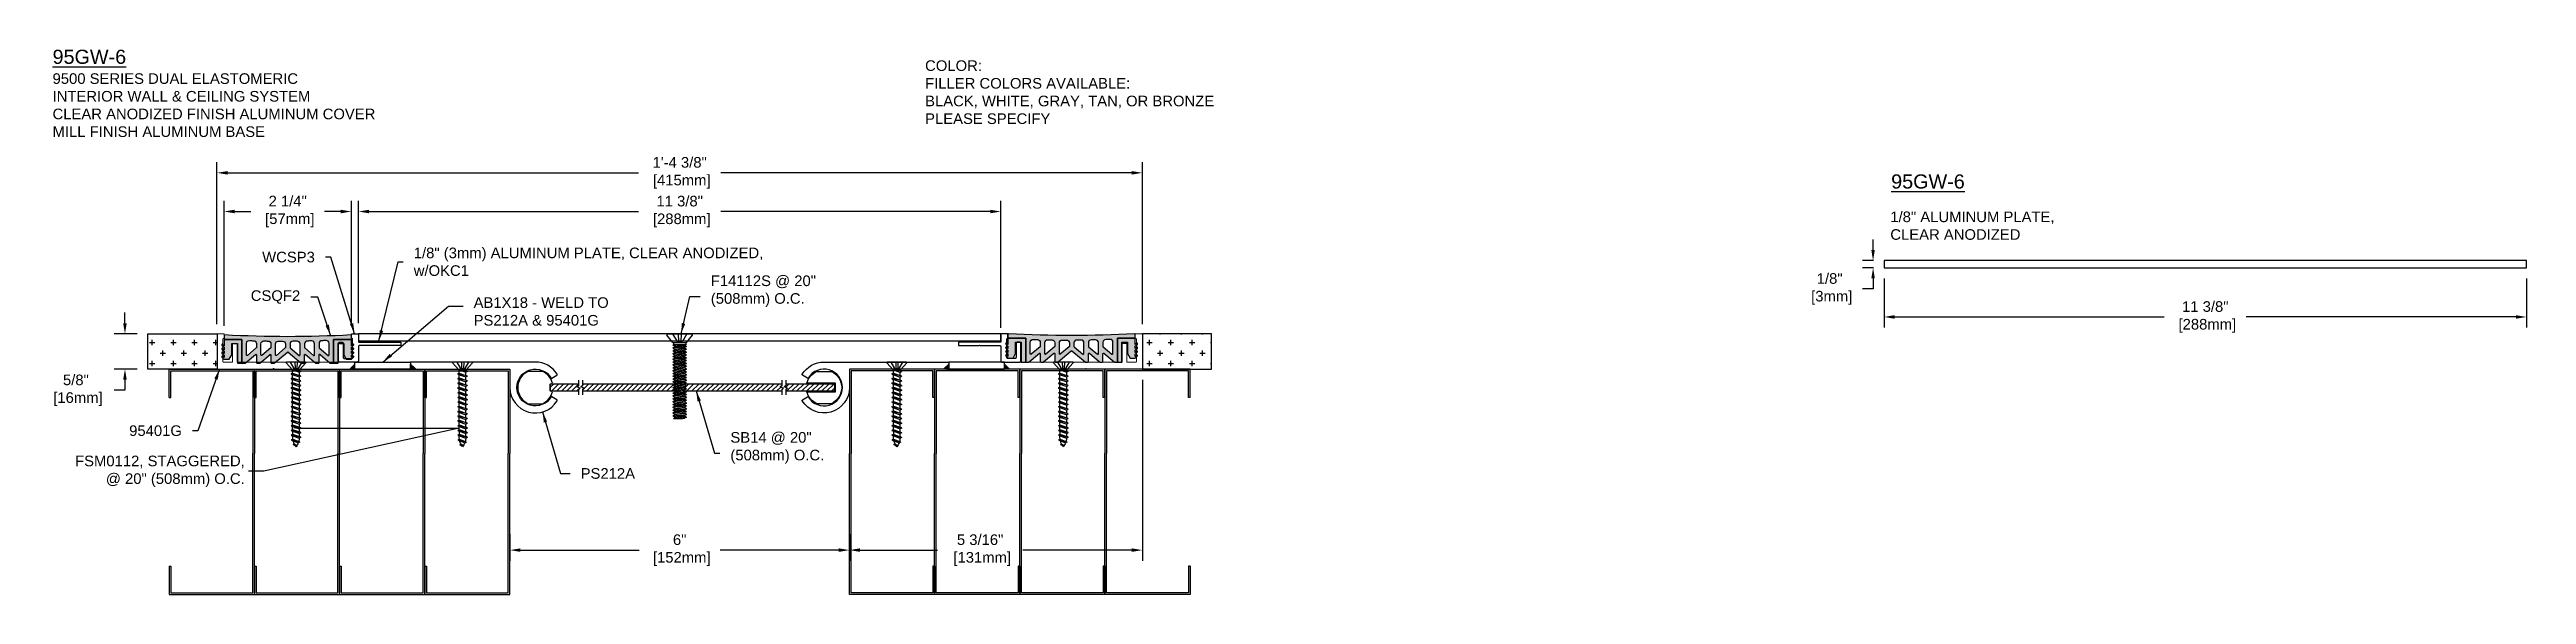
# Model space of a CAD drawing. Header units: inches. Extents: x -2.1 to 41.6, y -2.6 to 7.1.
import ezdxf
from ezdxf import colors
from ezdxf.entities.mleader import LeaderData, LeaderLine
from ezdxf.math import Vec2, Vec3

# ---------------------------------------------------------------- set-up
doc = ezdxf.new("R2010")
doc.units = ezdxf.units.IN
doc.header["$MEASUREMENT"] = 0
for name, color, linetype in [('anchors', 4, 'Continuous'), ('conditions', 1, 'Continuous'), ('dimensions', 3, 'Continuous'), ('FILLER', 2, 'Continuous'), ('Fillers', 2, 'Continuous'), ('METALS', 7, 'Continuous'), ('text', 2, 'Continuous')]:
    doc.layers.add(name, color=color, linetype=linetype)
doc.styles.add('ARIAL', font='arial.ttf')
doc.dimstyles.new('Arial', dxfattribs={"dimtxt": 0.1875, "dimasz": 0.1875, "dimexe": 0.1875, "dimexo": 0.1875, "dimgap": 0.1875, "dimtad": 0, "dimtih": 1, "dimtoh": 1, "dimdec": 4, "dimzin": 0, "dimdsep": 46, "dimlunit": 4, "dimtxsty": 'ARIAL', "dimcen": 0.09, "dimadec": 0, "dimazin": 0, "dimtfac": 1, "dimtdec": 4, "dimtofl": 0, "dimtmove": 0, "dimatfit": 3, "dimfxl": 0, "dimfrac": 2, "dimtolj": 1, "dimtzin": 0, "dimarcsym": 0})

# ---------------------------------------------------------------- blocks, each defined once
blk = doc.blocks.new('*D2')
at = {"layer": 'DEFPOINTS', "color": 0}
for p in [(14.669, 4.189), (3.318, 2.028), (14.669, 1.948)]:
    blk.add_point(p, dxfattribs=at)
at = {"layer": 'dimensions', "color": 0, "lineweight": -2}
for p, q in [((3.318, 2.215), (3.318, 4.377)), ((14.669, 2.135), (14.669, 4.377)), ((3.506, 4.189), (8.269, 4.189)), ((14.482, 4.189), (9.719, 4.189))]:
    blk.add_line(p, q, dxfattribs=at)
at = {"layer": 'dimensions', "color": 0}
for points in [[(3.506, 4.221), (3.506, 4.158), (3.318, 4.189)], [(14.482, 4.221), (14.482, 4.158), (14.669, 4.189)]]:
    blk.add_solid(points, dxfattribs=at)
at = {"layer": 'dimensions', "color": 0, "insert": (8.994, 4.189), "char_height": 0.1875, "attachment_point": 5, "style": 'ARIAL'}
blk.add_mtext('\\A1;11 3/8"\\P [288mm]', dxfattribs=at)
blk = doc.blocks.new('*D3')
at = {"layer": 'DEFPOINTS', "color": 0}
for p in [(17.169, 4.874), (0.818, 2.008), (17.169, 2.008)]:
    blk.add_point(p, dxfattribs=at)
at = {"layer": 'dimensions', "color": 0, "lineweight": -2}
for p, q in [((0.818, 2.195), (0.818, 5.061)), ((1.006, 4.874), (8.269, 4.874)), ((16.982, 4.874), (9.719, 4.874)), ((17.169, 2.195), (17.169, 5.061))]:
    blk.add_line(p, q, dxfattribs=at)
at = {"layer": 'dimensions', "color": 0}
for points in [[(1.006, 4.905), (1.006, 4.842), (0.818, 4.874)], [(16.982, 4.905), (16.982, 4.842), (17.169, 4.874)]]:
    blk.add_solid(points, dxfattribs=at)
at = {"layer": 'dimensions', "color": 0, "insert": (8.994, 4.874), "char_height": 0.1875, "attachment_point": 5, "style": 'ARIAL'}
blk.add_mtext('\\A1;1\'-4 3/8"\\P [415mm]', dxfattribs=at)
blk = doc.blocks.new('F14112S')
for p, q in [((-0.214, 0), (0.214, 0)), ((-0.128, 0), (-0.047, -0.137)), ((-0.025, 0), (-0.02, -0.137)), ((0.025, 0), (0.02, -0.137)), ((0.128, 0), (0.048, -0.137)), ((-0.119, -0.155), (-0.226, -0.024)), ((-0.119, -0.155), (0.119, -0.155)), ((-0.119, -0.2), (-0.108, -0.195)), ((-0.119, -0.2), (-0.068, -0.195)), ((-0.119, -0.2), (-0.085, -0.22)), ((-0.119, -0.25), (0.119, -0.225)), ((-0.119, -0.25), (-0.085, -0.23)), ((-0.119, -0.25), (-0.085, -0.27)), ((-0.119, -0.3), (0.119, -0.275)), ((-0.119, -0.3), (-0.085, -0.28)), ((-0.119, -0.3), (-0.085, -0.32)), ((-0.119, -0.35), (0.119, -0.325)), ((-0.119, -0.35), (-0.085, -0.33)), ((-0.119, -0.35), (-0.085, -0.37)), ((-0.119, -0.4), (0.119, -0.375)), ((-0.119, -0.4), (-0.085, -0.38)), ((-0.119, -0.4), (-0.085, -0.42)), ((-0.119, -0.45), (0.119, -0.425)), ((-0.119, -0.45), (-0.085, -0.43)), ((-0.108, -0.155), (-0.108, -0.195)), ((0.108, -0.195), (-0.108, -0.195)), ((-0.085, -0.22), (0.085, -0.195)), ((-0.085, -0.23), (0.085, -0.205)), ((-0.085, -0.22), (-0.085, -0.23)), ((-0.085, -0.27), (0.085, -0.245)), ((-0.085, -0.28), (0.085, -0.255)), ((-0.085, -0.27), (-0.085, -0.28)), ((-0.085, -0.32), (0.085, -0.295)), ((-0.085, -0.33), (0.085, -0.305)), ((-0.085, -0.32), (-0.085, -0.33)), ((-0.085, -0.37), (0.085, -0.345)), ((-0.085, -0.38), (0.085, -0.355)), ((-0.085, -0.37), (-0.085, -0.38)), ((-0.085, -0.42), (0.085, -0.395)), ((-0.085, -0.43), (0.085, -0.405)), ((-0.085, -0.42), (-0.085, -0.43)), ((0.048, -0.137), (-0.047, -0.137)), ((0.108, -0.195), (0.085, -0.205)), ((0.119, -0.225), (0.085, -0.205)), ((0.119, -0.225), (0.085, -0.245)), ((0.085, -0.245), (0.085, -0.255)), ((0.119, -0.275), (0.085, -0.255)), ((0.119, -0.275), (0.085, -0.295)), ((0.085, -0.295), (0.085, -0.305)), ((0.119, -0.325), (0.085, -0.305)), ((0.119, -0.325), (0.085, -0.345)), ((0.085, -0.345), (0.085, -0.355)), ((0.119, -0.375), (0.085, -0.355)), ((0.119, -0.375), (0.085, -0.395)), ((0.085, -0.395), (0.085, -0.405)), ((0.119, -0.425), (0.085, -0.405)), ((0.119, -0.425), (0.085, -0.445)), ((0.108, -0.155), (0.108, -0.195)), ((0.119, -0.155), (0.226, -0.024)), ((-0.119, -0.45), (-0.085, -0.47)), ((-0.119, -0.5), (0.119, -0.475)), ((-0.119, -0.5), (-0.085, -0.48)), ((-0.119, -0.5), (-0.085, -0.52)), ((-0.119, -0.55), (0.119, -0.525)), ((-0.119, -0.55), (-0.085, -0.53)), ((-0.119, -0.55), (-0.085, -0.57)), ((-0.119, -0.6), (0.119, -0.575)), ((-0.119, -0.6), (-0.085, -0.58)), ((-0.119, -0.6), (-0.085, -0.62)), ((-0.119, -0.65), (0.119, -0.625)), ((-0.119, -0.65), (-0.085, -0.63)), ((-0.119, -0.65), (-0.085, -0.67)), ((-0.119, -0.7), (0.119, -0.675)), ((-0.119, -0.7), (-0.085, -0.68)), ((-0.119, -0.7), (-0.085, -0.72)), ((-0.119, -0.75), (0.119, -0.725)), ((-0.119, -0.75), (-0.085, -0.73)), ((-0.119, -0.75), (-0.085, -0.77)), ((-0.119, -0.8), (0.119, -0.775)), ((-0.119, -0.8), (-0.085, -0.78)), ((-0.119, -0.8), (-0.085, -0.82)), ((-0.119, -0.85), (0.119, -0.825)), ((-0.119, -0.85), (-0.085, -0.83)), ((-0.119, -0.85), (-0.085, -0.87)), ((-0.119, -0.9), (0.119, -0.875)), ((-0.085, -0.47), (0.085, -0.445)), ((-0.085, -0.48), (0.085, -0.455)), ((-0.085, -0.47), (-0.085, -0.48)), ((-0.085, -0.52), (0.085, -0.495)), ((-0.085, -0.53), (0.085, -0.505)), ((-0.085, -0.52), (-0.085, -0.53)), ((-0.085, -0.57), (0.085, -0.545)), ((-0.085, -0.58), (0.085, -0.555)), ((-0.085, -0.57), (-0.085, -0.58)), ((-0.085, -0.62), (0.085, -0.595)), ((-0.085, -0.63), (0.085, -0.605)), ((-0.085, -0.62), (-0.085, -0.63)), ((-0.085, -0.67), (0.085, -0.645)), ((-0.085, -0.68), (0.085, -0.655)), ((-0.085, -0.67), (-0.085, -0.68)), ((-0.085, -0.72), (0.085, -0.695)), ((-0.085, -0.73), (0.085, -0.705)), ((-0.085, -0.72), (-0.085, -0.73)), ((-0.085, -0.77), (0.085, -0.745)), ((-0.085, -0.78), (0.085, -0.755)), ((-0.085, -0.77), (-0.085, -0.78)), ((-0.085, -0.82), (0.085, -0.795)), ((-0.085, -0.83), (0.085, -0.805)), ((-0.085, -0.82), (-0.085, -0.83)), ((-0.085, -0.87), (0.085, -0.845)), ((-0.085, -0.88), (0.085, -0.855)), ((-0.085, -0.87), (-0.085, -0.88)), ((0.085, -0.445), (0.085, -0.455)), ((0.119, -0.475), (0.085, -0.455)), ((0.119, -0.475), (0.085, -0.495)), ((0.085, -0.495), (0.085, -0.505)), ((0.119, -0.525), (0.085, -0.505)), ((0.119, -0.525), (0.085, -0.545)), ((0.085, -0.545), (0.085, -0.555)), ((0.119, -0.575), (0.085, -0.555)), ((0.119, -0.575), (0.085, -0.595)), ((0.085, -0.595), (0.085, -0.605)), ((0.119, -0.625), (0.085, -0.605)), ((0.119, -0.625), (0.085, -0.645)), ((0.085, -0.645), (0.085, -0.655)), ((0.119, -0.675), (0.085, -0.655)), ((0.119, -0.675), (0.085, -0.695)), ((0.085, -0.695), (0.085, -0.705)), ((0.119, -0.725), (0.085, -0.705)), ((0.119, -0.725), (0.085, -0.745)), ((0.085, -0.745), (0.085, -0.755)), ((0.119, -0.775), (0.085, -0.755)), ((0.119, -0.775), (0.085, -0.795)), ((0.085, -0.795), (0.085, -0.805)), ((0.119, -0.825), (0.085, -0.805)), ((0.119, -0.825), (0.085, -0.845)), ((0.085, -0.845), (0.085, -0.855)), ((0.119, -0.875), (0.085, -0.855)), ((0.119, -0.875), (0.085, -0.895)), ((-0.119, -0.9), (-0.085, -0.88)), ((-0.119, -0.9), (-0.085, -0.92)), ((-0.119, -0.95), (0.119, -0.925)), ((-0.119, -0.95), (-0.085, -0.93)), ((-0.119, -0.95), (-0.085, -0.97)), ((-0.119, -1), (0.119, -0.975)), ((-0.119, -1), (-0.085, -0.98)), ((-0.119, -1), (-0.085, -1.02)), ((-0.119, -1.05), (0.119, -1.025)), ((-0.119, -1.05), (-0.085, -1.03)), ((-0.119, -1.05), (-0.085, -1.07)), ((-0.119, -1.1), (0.119, -1.075)), ((-0.119, -1.1), (-0.085, -1.08)), ((-0.119, -1.1), (-0.085, -1.12)), ((-0.119, -1.15), (0.119, -1.125)), ((-0.119, -1.15), (-0.085, -1.13)), ((-0.119, -1.15), (-0.085, -1.17)), ((-0.119, -1.2), (0.119, -1.175)), ((-0.119, -1.2), (-0.085, -1.18)), ((-0.119, -1.2), (-0.085, -1.22)), ((-0.119, -1.25), (0.119, -1.225)), ((-0.119, -1.25), (-0.085, -1.23)), ((-0.119, -1.25), (-0.085, -1.27)), ((-0.119, -1.3), (0.119, -1.275)), ((-0.119, -1.3), (-0.085, -1.28)), ((-0.119, -1.3), (-0.085, -1.32)), ((-0.085, -0.92), (0.085, -0.895)), ((-0.085, -0.93), (0.085, -0.905)), ((-0.085, -0.92), (-0.085, -0.93)), ((-0.085, -0.97), (0.085, -0.945)), ((-0.085, -0.98), (0.085, -0.955)), ((-0.085, -0.97), (-0.085, -0.98)), ((-0.085, -1.02), (0.085, -0.995)), ((-0.085, -1.03), (0.085, -1.005)), ((-0.085, -1.02), (-0.085, -1.03)), ((-0.085, -1.07), (0.085, -1.045)), ((-0.085, -1.08), (0.085, -1.055)), ((-0.085, -1.07), (-0.085, -1.08)), ((-0.085, -1.12), (0.085, -1.095)), ((-0.085, -1.13), (0.085, -1.105)), ((-0.085, -1.12), (-0.085, -1.13)), ((-0.085, -1.17), (0.085, -1.145)), ((-0.085, -1.18), (0.085, -1.155)), ((-0.085, -1.17), (-0.085, -1.18)), ((-0.085, -1.22), (0.085, -1.195)), ((-0.085, -1.23), (0.085, -1.205)), ((-0.085, -1.22), (-0.085, -1.23)), ((-0.085, -1.27), (0.085, -1.245)), ((-0.085, -1.28), (0.085, -1.255)), ((-0.085, -1.27), (-0.085, -1.28)), ((-0.085, -1.32), (0.085, -1.295)), ((-0.085, -1.33), (0.085, -1.305)), ((0.085, -0.895), (0.085, -0.905)), ((0.119, -0.925), (0.085, -0.905)), ((0.119, -0.925), (0.085, -0.945)), ((0.085, -0.945), (0.085, -0.955)), ((0.119, -0.975), (0.085, -0.955)), ((0.119, -0.975), (0.085, -0.995)), ((0.085, -0.995), (0.085, -1.005)), ((0.119, -1.025), (0.085, -1.005)), ((0.119, -1.025), (0.085, -1.045)), ((0.085, -1.045), (0.085, -1.055)), ((0.119, -1.075), (0.085, -1.055)), ((0.119, -1.075), (0.085, -1.095)), ((0.085, -1.095), (0.085, -1.105)), ((0.119, -1.125), (0.085, -1.105)), ((0.119, -1.125), (0.085, -1.145)), ((0.085, -1.145), (0.085, -1.155)), ((0.119, -1.175), (0.085, -1.155)), ((0.119, -1.175), (0.085, -1.195)), ((0.085, -1.195), (0.085, -1.205)), ((0.119, -1.225), (0.085, -1.205)), ((0.119, -1.225), (0.085, -1.245)), ((0.085, -1.245), (0.085, -1.255)), ((0.119, -1.275), (0.085, -1.255)), ((0.119, -1.275), (0.085, -1.295)), ((0.085, -1.295), (0.085, -1.305)), ((0.119, -1.325), (0.085, -1.305)), ((-0.119, -1.35), (0.119, -1.325)), ((-0.119, -1.35), (-0.085, -1.33)), ((-0.119, -1.35), (-0.085, -1.37)), ((-0.119, -1.4), (0.119, -1.375)), ((-0.119, -1.4), (-0.085, -1.38)), ((-0.119, -1.4), (-0.085, -1.42)), ((-0.119, -1.45), (0.119, -1.425)), ((-0.119, -1.45), (-0.085, -1.43)), ((-0.119, -1.45), (-0.085, -1.47)), ((-0.11, -1.5), (0.119, -1.475)), ((-0.11, -1.5), (-0.085, -1.48)), ((-0.11, -1.5), (0.048, -1.5)), ((-0.085, -1.32), (-0.085, -1.33)), ((-0.085, -1.37), (0.085, -1.345)), ((-0.085, -1.38), (0.085, -1.355)), ((-0.085, -1.37), (-0.085, -1.38)), ((-0.085, -1.42), (0.085, -1.395)), ((-0.085, -1.43), (0.085, -1.405)), ((-0.085, -1.42), (-0.085, -1.43)), ((-0.085, -1.47), (0.085, -1.445)), ((-0.085, -1.48), (0.085, -1.455)), ((-0.085, -1.47), (-0.085, -1.48)), ((0.048, -1.5), (0.085, -1.495)), ((0.119, -1.325), (0.085, -1.345)), ((0.085, -1.345), (0.085, -1.355)), ((0.119, -1.375), (0.085, -1.355)), ((0.119, -1.375), (0.085, -1.395)), ((0.085, -1.395), (0.085, -1.405)), ((0.119, -1.425), (0.085, -1.405)), ((0.119, -1.425), (0.085, -1.445)), ((0.085, -1.445), (0.085, -1.455)), ((0.119, -1.475), (0.085, -1.455)), ((0.119, -1.475), (0.085, -1.495))]:
    blk.add_line(p, q)
for centre, start, end in [((-0.214, -0.015), 90, 219.032), ((0.214, -0.015), 320.968, 90)]:
    blk.add_arc(centre, 0.015, start, end)
blk = doc.blocks.new('*D4')
at = {"layer": 'DEFPOINTS', "color": 0}
for p in [(17.169, 1.403), (11.994, -1.331), (11.994, -1.797)]:
    blk.add_point(p, dxfattribs=at)
at = {"layer": 'dimensions', "color": 0, "lineweight": -2}
for p, q in [((17.169, 1.215), (17.169, -1.985)), ((11.994, -1.518), (11.994, -1.985)), ((12.181, -1.797), (13.551, -1.797)), ((16.982, -1.797), (15.056, -1.797))]:
    blk.add_line(p, q, dxfattribs=at)
at = {"layer": 'dimensions', "color": 0}
for points in [[(12.181, -1.766), (12.181, -1.828), (11.994, -1.797)], [(16.982, -1.766), (16.982, -1.828), (17.169, -1.797)]]:
    blk.add_solid(points, dxfattribs=at)
at = {"layer": 'dimensions', "color": 0, "insert": (14.303, -1.797), "char_height": 0.1875, "attachment_point": 5, "style": 'ARIAL'}
blk.add_mtext('\\A1;5 3/16"\\P [131mm]', dxfattribs=at)
blk = doc.blocks.new('*D5')
at = {"layer": 'DEFPOINTS', "color": 0}
for p in [(5.994, -1.331), (11.994, -1.331), (11.994, -1.797)]:
    blk.add_point(p, dxfattribs=at)
at = {"layer": 'dimensions', "color": 0, "lineweight": -2}
for p, q in [((5.994, -1.518), (5.994, -1.985)), ((11.994, -1.518), (11.994, -1.985)), ((6.181, -1.797), (8.278, -1.797)), ((11.806, -1.797), (9.71, -1.797))]:
    blk.add_line(p, q, dxfattribs=at)
at = {"layer": 'dimensions', "color": 0}
for points in [[(6.181, -1.766), (6.181, -1.828), (5.994, -1.797)], [(11.806, -1.766), (11.806, -1.828), (11.994, -1.797)]]:
    blk.add_solid(points, dxfattribs=at)
at = {"layer": 'dimensions', "color": 0, "insert": (8.994, -1.797), "char_height": 0.1875, "attachment_point": 5, "style": 'ARIAL'}
blk.add_mtext('\\A1;6"\\P [152mm]', dxfattribs=at)
blk = doc.blocks.new('4mstd1')
for p, q in [((-1.505, 3.985), (0, 3.985)), ((-1.505, 3.485), (-1.505, 3.985)), ((-1.475, 3.955), (-0.03, 3.955)), ((-1.475, 3.485), (-1.475, 3.955)), ((-0.03, 3.955), (-0.03, 2.495)), ((0, 3.985), (0, 2.495)), ((-1.505, 3.485), (-1.475, 3.485)), ((-0.03, 1.49), (-0.03, 2.495)), ((0, 1.49), (0, 2.495)), ((-0.03, 0.03), (-0.03, 1.49)), ((0, 0), (0, 1.49)), ((-1.505, 0.5), (-1.505, 0)), ((-1.505, 0.5), (-1.475, 0.5)), ((-1.475, 0.5), (-1.475, 0.03)), ((-1.505, 0), (0, 0)), ((-1.475, 0.03), (-0.03, 0.03))]:
    blk.add_line(p, q)
blk = doc.blocks.new('*D6')
at = {"layer": 'DEFPOINTS', "color": 0}
for p in [(3.193, 4.19), (0.943, 1.98), (3.193, 1.985)]:
    blk.add_point(p, dxfattribs=at)
at = {"layer": 'dimensions', "color": 0, "lineweight": -2}
for p, q in [((0.943, 2.168), (0.943, 4.377)), ((3.193, 2.173), (3.193, 4.377)), ((1.131, 4.19), (1.416, 4.19)), ((3.006, 4.19), (2.72, 4.19))]:
    blk.add_line(p, q, dxfattribs=at)
at = {"layer": 'dimensions', "color": 0}
for points in [[(1.131, 4.221), (1.131, 4.158), (0.943, 4.19)], [(3.006, 4.221), (3.006, 4.158), (3.193, 4.19)]]:
    blk.add_solid(points, dxfattribs=at)
at = {"layer": 'dimensions', "color": 0, "insert": (2.068, 4.19), "char_height": 0.1875, "attachment_point": 5, "style": 'ARIAL'}
blk.add_mtext('\\A1;2 1/4"\\P [57mm]', dxfattribs=at)
blk = doc.blocks.new('*D7')
at = {"layer": 'DEFPOINTS', "color": 0}
for p in [(-0.403, 2.028), (-0.808, 1.403), (-0.403, 1.403)]:
    blk.add_point(p, dxfattribs=at)
at = {"layer": 'dimensions', "color": 0, "lineweight": -2}
for p, q in [((-0.808, 2.215), (-0.808, 2.403)), ((-0.59, 2.028), (-0.996, 2.028)), ((-0.59, 1.403), (-0.996, 1.403)), ((-0.808, 1.028), (-0.996, 1.028)), ((-0.808, 1.215), (-0.808, 1.028))]:
    blk.add_line(p, q, dxfattribs=at)
at = {"layer": 'dimensions', "color": 0}
for points in [[(-0.84, 2.215), (-0.777, 2.215), (-0.808, 2.028)], [(-0.84, 1.215), (-0.777, 1.215), (-0.808, 1.403)]]:
    blk.add_solid(points, dxfattribs=at)
at = {"layer": 'dimensions', "color": 0, "insert": (-1.675, 1.028), "char_height": 0.1875, "attachment_point": 5, "style": 'ARIAL'}
blk.add_mtext('\\A1;5/8"\\P [16mm]', dxfattribs=at)
blk = doc.blocks.new('*D8')
at = {"layer": 'DEFPOINTS', "color": 0}
for p in [(30.081, 3.196), (30.275, 3.321), (30.275, 3.196)]:
    blk.add_point(p, dxfattribs=at)
at = {"layer": 'dimensions', "color": 0, "lineweight": -2}
for p, q in [((30.081, 3.508), (30.081, 3.696)), ((30.088, 3.321), (29.894, 3.321)), ((30.088, 3.196), (29.894, 3.196)), ((30.081, 2.821), (29.894, 2.821)), ((30.081, 3.008), (30.081, 2.821))]:
    blk.add_line(p, q, dxfattribs=at)
at = {"layer": 'dimensions', "color": 0}
for points in [[(30.05, 3.508), (30.112, 3.508), (30.081, 3.321)], [(30.05, 3.008), (30.112, 3.008), (30.081, 3.196)]]:
    blk.add_solid(points, dxfattribs=at)
at = {"layer": 'dimensions', "color": 0, "insert": (29.314, 2.821), "char_height": 0.1875, "attachment_point": 5, "style": 'ARIAL'}
blk.add_mtext('\\A1;1/8"\\P [3mm]', dxfattribs=at)
blk = doc.blocks.new('*D9')
at = {"layer": 'DEFPOINTS', "color": 0}
for p in [(30.275, 3.196), (41.626, 3.196), (41.626, 2.325)]:
    blk.add_point(p, dxfattribs=at)
at = {"layer": 'dimensions', "color": 0, "lineweight": -2}
for p, q in [((30.275, 3.008), (30.275, 2.138)), ((41.626, 3.008), (41.626, 2.138)), ((30.463, 2.325), (35.226, 2.325)), ((41.439, 2.325), (36.676, 2.325))]:
    blk.add_line(p, q, dxfattribs=at)
at = {"layer": 'dimensions', "color": 0}
for points in [[(30.463, 2.357), (30.463, 2.294), (30.275, 2.325)], [(41.439, 2.357), (41.439, 2.294), (41.626, 2.325)]]:
    blk.add_solid(points, dxfattribs=at)
at = {"layer": 'dimensions', "color": 0, "insert": (35.951, 2.325), "char_height": 0.1875, "attachment_point": 5, "style": 'ARIAL'}
blk.add_mtext('\\A1;11 3/8"\\P [288mm]', dxfattribs=at)
blk = doc.blocks.new('WCSP3')
at = {"layer": 'METALS'}
blk.add_lwpolyline([(4.101, 42.23), (4.101, 42.555, 0.414214), (4.091, 42.565, -0.414214), (4.081, 42.575), (4.081, 42.64, -0.414214), (4.091, 42.65), (4.186, 42.65, -0.414214), (4.206, 42.63), (4.206, 42.51, 0.414214), (4.216, 42.5), (4.956, 42.5), (4.956, 42.44), (4.591, 42.44), (4.581, 42.45), (4.571, 42.44), (4.216, 42.44, 0.414214), (4.206, 42.43), (4.206, 42.169, -0.390598), (4.186, 42.15), (3.871, 42.15, -0.414214), (3.851, 42.17), (3.851, 42.48, -0.414214), (3.871, 42.5), (3.917, 42.5, -0.414214), (3.937, 42.48), (3.937, 42.23, 0.414214), (3.957, 42.21), (4.081, 42.21, 0.414214)], format="xyb", close=True, dxfattribs=at)
blk = doc.blocks.new('FSM0112')
for p, q in [((-0.169, 0), (0.169, 0)), ((-0.103, 0), (-0.038, -0.111)), ((-0.02, 0), (-0.016, -0.111)), ((0.02, 0), (0.016, -0.111)), ((0.103, 0), (0.038, -0.111)), ((-0.175, -0.014), (-0.063, -0.139)), ((-0.086, -0.167), (0.027, -0.139)), ((-0.086, -0.167), (-0.06, -0.152)), ((-0.086, -0.167), (-0.06, -0.181)), ((-0.086, -0.25), (0.086, -0.208)), ((-0.086, -0.25), (-0.06, -0.236)), ((-0.086, -0.25), (-0.06, -0.264)), ((-0.086, -0.333), (0.086, -0.292)), ((-0.086, -0.333), (-0.06, -0.319)), ((-0.086, -0.333), (-0.06, -0.348)), ((-0.086, -0.417), (0.086, -0.375)), ((-0.086, -0.417), (-0.06, -0.402)), ((-0.086, -0.417), (-0.06, -0.431)), ((0.063, -0.139), (-0.063, -0.139)), ((-0.06, -0.152), (-0.06, -0.139)), ((-0.023, -0.139), (-0.06, -0.152)), ((0.06, -0.139), (-0.06, -0.181)), ((-0.06, -0.236), (-0.06, -0.181)), ((0.06, -0.194), (-0.06, -0.236)), ((0.06, -0.223), (-0.06, -0.264)), ((-0.06, -0.319), (-0.06, -0.264)), ((0.06, -0.277), (-0.06, -0.319)), ((0.06, -0.306), (-0.06, -0.348)), ((-0.06, -0.402), (-0.06, -0.348)), ((0.06, -0.361), (-0.06, -0.402)), ((0.06, -0.389), (-0.06, -0.431)), ((-0.06, -0.486), (-0.06, -0.431)), ((0.038, -0.111), (-0.038, -0.111)), ((0.06, -0.194), (0.06, -0.139)), ((0.086, -0.208), (0.06, -0.194)), ((0.086, -0.208), (0.06, -0.223)), ((0.06, -0.277), (0.06, -0.223)), ((0.086, -0.292), (0.06, -0.277)), ((0.086, -0.292), (0.06, -0.306)), ((0.06, -0.361), (0.06, -0.306)), ((0.086, -0.375), (0.06, -0.361)), ((0.086, -0.375), (0.06, -0.389)), ((0.06, -0.444), (0.06, -0.389)), ((0.175, -0.014), (0.063, -0.139)), ((-0.086, -0.5), (0.086, -0.458)), ((-0.086, -0.5), (-0.06, -0.486)), ((-0.086, -0.5), (-0.06, -0.514)), ((-0.086, -0.583), (0.086, -0.542)), ((-0.086, -0.583), (-0.06, -0.569)), ((-0.086, -0.583), (-0.06, -0.598)), ((-0.086, -0.667), (0.086, -0.625)), ((-0.086, -0.667), (-0.06, -0.652)), ((-0.086, -0.667), (-0.06, -0.681)), ((-0.086, -0.75), (0.086, -0.708)), ((-0.086, -0.75), (-0.06, -0.736)), ((-0.086, -0.75), (-0.06, -0.764)), ((-0.086, -0.833), (0.086, -0.792)), ((-0.086, -0.833), (-0.06, -0.819)), ((-0.086, -0.833), (-0.06, -0.848)), ((-0.086, -0.917), (0.086, -0.875)), ((0.06, -0.444), (-0.06, -0.486)), ((0.06, -0.473), (-0.06, -0.514)), ((-0.06, -0.569), (-0.06, -0.514)), ((0.06, -0.527), (-0.06, -0.569)), ((0.06, -0.556), (-0.06, -0.598)), ((-0.06, -0.652), (-0.06, -0.598)), ((0.06, -0.611), (-0.06, -0.652)), ((0.06, -0.639), (-0.06, -0.681)), ((-0.06, -0.736), (-0.06, -0.681)), ((0.06, -0.694), (-0.06, -0.736)), ((0.06, -0.723), (-0.06, -0.764)), ((-0.06, -0.819), (-0.06, -0.764)), ((0.06, -0.777), (-0.06, -0.819)), ((0.06, -0.806), (-0.06, -0.848)), ((-0.06, -0.902), (-0.06, -0.848)), ((0.06, -0.861), (-0.06, -0.902)), ((0.086, -0.458), (0.06, -0.444)), ((0.086, -0.458), (0.06, -0.473)), ((0.06, -0.527), (0.06, -0.473)), ((0.086, -0.542), (0.06, -0.527)), ((0.086, -0.542), (0.06, -0.556)), ((0.06, -0.611), (0.06, -0.556)), ((0.086, -0.625), (0.06, -0.611)), ((0.086, -0.625), (0.06, -0.639)), ((0.06, -0.694), (0.06, -0.639)), ((0.086, -0.708), (0.06, -0.694)), ((0.086, -0.708), (0.06, -0.723)), ((0.06, -0.777), (0.06, -0.723)), ((0.086, -0.792), (0.06, -0.777)), ((0.086, -0.792), (0.06, -0.806)), ((0.06, -0.861), (0.06, -0.806)), ((0.086, -0.875), (0.06, -0.861)), ((0.086, -0.875), (0.06, -0.889)), ((-0.086, -0.917), (-0.06, -0.902)), ((-0.086, -0.917), (-0.06, -0.931)), ((-0.086, -1), (0.086, -0.958)), ((-0.086, -1), (-0.06, -0.986)), ((-0.086, -1), (-0.06, -1.014)), ((-0.086, -1.083), (0.086, -1.042)), ((-0.086, -1.083), (-0.06, -1.069)), ((-0.086, -1.083), (-0.06, -1.098)), ((-0.086, -1.167), (0.086, -1.125)), ((-0.086, -1.167), (-0.06, -1.152)), ((-0.086, -1.167), (-0.06, -1.181)), ((-0.086, -1.25), (0.086, -1.208)), ((-0.086, -1.25), (-0.06, -1.236)), ((-0.086, -1.25), (-0.06, -1.264)), ((-0.086, -1.333), (0.086, -1.292)), ((0.06, -0.889), (-0.06, -0.931)), ((-0.06, -0.986), (-0.06, -0.931)), ((0.06, -0.944), (-0.06, -0.986)), ((0.06, -0.973), (-0.06, -1.014)), ((-0.06, -1.069), (-0.06, -1.014)), ((0.06, -1.027), (-0.06, -1.069)), ((0.06, -1.056), (-0.06, -1.098)), ((-0.06, -1.152), (-0.06, -1.098)), ((0.06, -1.111), (-0.06, -1.152)), ((0.06, -1.139), (-0.06, -1.181)), ((-0.06, -1.236), (-0.06, -1.181)), ((0.06, -1.194), (-0.06, -1.236)), ((0.06, -1.223), (-0.06, -1.264)), ((-0.06, -1.31), (-0.06, -1.264)), ((0.06, -1.277), (-0.06, -1.319)), ((0.06, -1.306), (-0.058, -1.347)), ((0.06, -0.944), (0.06, -0.889)), ((0.086, -0.958), (0.06, -0.944)), ((0.086, -0.958), (0.06, -0.973)), ((0.06, -1.027), (0.06, -0.973)), ((0.086, -1.042), (0.06, -1.027)), ((0.086, -1.042), (0.06, -1.056)), ((0.06, -1.111), (0.06, -1.056)), ((0.086, -1.125), (0.06, -1.111)), ((0.086, -1.125), (0.06, -1.139)), ((0.06, -1.194), (0.06, -1.139)), ((0.086, -1.208), (0.06, -1.194)), ((0.086, -1.208), (0.06, -1.223)), ((0.06, -1.223), (0.06, -1.277)), ((0.086, -1.292), (0.06, -1.277)), ((0.086, -1.292), (0.06, -1.306)), ((0.06, -1.306), (0.06, -1.31)), ((-0.086, -1.333), (-0.06, -1.319)), ((-0.086, -1.333), (-0.058, -1.347)), ((-0.069, -1.417), (0.079, -1.375)), ((-0.069, -1.417), (-0.047, -1.402)), ((-0.069, -1.417), (-0.039, -1.426)), ((0.056, -1.362), (-0.047, -1.402)), ((0.05, -1.392), (-0.039, -1.426)), ((0.03, -1.447), (-0.004, -1.472)), ((-0.004, -1.472), (0.051, -1.458)), ((0.017, -1.473), (-0.004, -1.472)), ((0.051, -1.458), (0.017, -1.473)), ((0.051, -1.458), (0.03, -1.447)), ((0.079, -1.375), (0.05, -1.392)), ((0.079, -1.375), (0.056, -1.362))]:
    blk.add_line(p, q)
for centre, radius, start, end in [((-0.169, -0.008), 0.00805, 90, 224.3206), ((0.169, -0.008), 0.00805, 315.6794, 90), ((0.27, -1.31), 0.33, 180, 181.4809), ((-0.27, -1.31), 0.33, 350.9871, 0), ((0.27, -1.31), 0.33, 186.3809, 196.1333), ((0.27, -1.31), 0.33, 200.6129, 215.118), ((-0.27, -1.31), 0.33, 324.882, 330.5326), ((-0.27, -1.31), 0.33, 335.5566, 345.5871)]:
    blk.add_arc(centre, radius, start, end)
blk = doc.blocks.new('SPHERE BAR')
h = blk.add_hatch()
h.set_pattern_fill('ANSI31', color=256, scale=0.5, style=0)
h.set_pattern_definition([(45, (-7.9722, -1.13775), (-0.04419417, 0.04419417), [])])
h.paths.add_polyline_path([(3.766, 0), (2.899, 0), (2.899, -0.03), (2.87, -0.049), (2.928, -0.071), (2.899, -0.09), (2.899, -0.12), (3.766, -0.12)])
h.paths.add_polyline_path([(2.8, -0.049), (2.829, -0.03), (2.829, 0), (1.114, 0), (1.107, -0.005), (1.107, -0.015), (1.141, -0.035), (1.107, -0.055), (1.107, -0.065), (1.141, -0.085), (1.107, -0.105), (1.107, -0.115), (1.115, -0.12), (2.829, -0.12), (2.829, -0.09), (2.858, -0.071)])
h.paths.add_polyline_path([(0.903, -0.01), (0.92, 0), (-0.696, 0), (-0.696, -0.03), (-0.725, -0.049), (-0.668, -0.071), (-0.696, -0.09), (-0.696, -0.12), (0.92, -0.12), (0.903, -0.11), (0.937, -0.09), (0.937, -0.08), (0.903, -0.06), (0.937, -0.04), (0.937, -0.03)])
h.paths.add_polyline_path([(-0.795, -0.049), (-0.766, -0.03), (-0.766, 0), (-1.266, 0), (-1.266, -0.12), (-0.766, -0.12), (-0.766, -0.09), (-0.738, -0.071)])
for p, q in [((-0.766, 0.07), (-0.766, -0.03)), ((-0.696, 0.07), (-0.696, -0.03)), ((2.829, 0.07), (2.829, -0.03)), ((2.899, 0.07), (2.899, -0.03)), ((-0.766, -0.03), (-0.795, -0.049)), ((-0.738, -0.071), (-0.795, -0.049)), ((-0.766, -0.09), (-0.738, -0.071)), ((-0.766, -0.09), (-0.766, -0.19)), ((-0.696, -0.03), (-0.725, -0.049)), ((-0.668, -0.071), (-0.725, -0.049)), ((-0.696, -0.09), (-0.668, -0.071)), ((-0.696, -0.09), (-0.696, -0.19)), ((2.829, -0.03), (2.8, -0.049)), ((2.858, -0.071), (2.8, -0.049)), ((2.829, -0.09), (2.858, -0.071)), ((2.829, -0.09), (2.829, -0.19)), ((2.899, -0.03), (2.87, -0.049)), ((2.928, -0.071), (2.87, -0.049)), ((2.899, -0.09), (2.928, -0.071)), ((2.899, -0.09), (2.899, -0.19))]:
    blk.add_line(p, q)
for points in [[(-1.225, 0.014, 0.233897), (-1.403, 0.226), (-1.653, 0.226, 0.654654), (-1.653, -0.346), (-1.403, -0.346, 0.233897), (-1.225, -0.134), (-1.266, -0.12), (-1.266, 0)], [(3.776, 0.014), (3.268, 0.014, -0.233897), (3.447, 0.226), (3.697, 0.226, -0.654654), (3.697, -0.346), (3.447, -0.346, -0.233897), (3.268, -0.134), (3.776, -0.134)]]:
    blk.add_lwpolyline(points, format="xyb", close=True)
at = {"layer": 'anchors'}
for points in [[(-0.766, 0), (-1.266, 0), (-1.266, -0.12), (-0.766, -0.12)], [(2.829, 0), (-0.696, 0)], [(2.899, -0.12), (3.766, -0.12), (3.766, 0), (2.899, 0)], [(-0.696, -0.12), (2.829, -0.12)]]:
    blk.add_lwpolyline(points, dxfattribs=at)
blk = doc.blocks.new('weldment')
blk.add_hatch(color=253).paths.add_polyline_path([(3.569, 16.361), (3.569, 16.282, 0.22393), (3.65, 16.283)])
blk.add_lwpolyline([(3.65, 16.283, -0.22393), (3.569, 16.282), (3.569, 16.361), (3.65, 16.283)], format="xyb")
blk = doc.blocks.new('PS212A')
at = {"linetype": 'Continuous', "flags": 128}
blk.add_lwpolyline([(0.45, 0.125), (-1.747, 0.125, 0.414214), (-1.757, 0.115), (-1.757, 0.094, 0.198912), (-1.754, 0.087), (-1.67, 0.003, 0.198912), (-1.663, 0), (-0.01, 0, -0.414214), (0, -0.01), (0, -0.325, 0.758338), (0.834, -0.559, 0.420887), (0.831, -0.545), (0.74, -0.492, 0.405496), (0.726, -0.496, -3.520953), (0.726, -0.154, 0.405496), (0.74, -0.158), (0.831, -0.105, 0.420887), (0.834, -0.091, 0.261868)], format="xyb", close=True, dxfattribs=at)
blk = doc.blocks.new('95401G')
at = {"color": 7, "linetype": 'Continuous', "lineweight": 15}
blk.add_lwpolyline([(2.438, 0.115, 0.414214), (2.428, 0.125), (0.365, 0.125, -0.414214), (0.355, 0.135), (0.355, 0.445, 0.414214), (0.345, 0.455), (0.285, 0.455, 0.414214), (0.275, 0.445), (0.275, 0.135, -0.414214), (0.265, 0.125), (0.115, 0.125, -0.414214), (0.105, 0.135), (0.105, 0.53, -0.414214), (0.115, 0.54, 0.414214), (0.125, 0.55), (0.125, 0.615, 0.414214), (0.115, 0.625), (0.01, 0.625, 0.414214), (0, 0.615), (0, 0.01, 0.414214), (0.01, 0), (0.981, 0, 0.198912), (0.988, 0.003), (0.993, 0.008, -0.414214), (1.007, 0.008), (1.012, 0.003, 0.198912), (1.019, 0), (2.344, 0, 0.198912), (2.351, 0.003), (2.435, 0.087, 0.198912), (2.438, 0.094)], format="xyb", close=True, dxfattribs=at)
blk = doc.blocks.new('weldment2')
blk.add_hatch(color=253).paths.add_polyline_path([(0.045, 0.049, -0.198912), (0.042, 0.042), (-0.036, -0.036, 0.171616), (0.045, -0.036)])
blk.add_arc((0.004, 0.079), 0.121, 250.7216, 289.6736)
blk = doc.blocks.new('CSQF2')
h = blk.add_hatch(color=256)
h.paths.add_polyline_path([(4.559, 1.888, 0.430422), (4.548, 1.898, -0.027516), (2.319, 1.898, 0.430422), (2.309, 1.888), (2.309, 1.819), (2.624, 1.819), (2.624, 1.399), (2.676, 1.399, 0.176327), (2.682, 1.401), (2.864, 1.554, -0.63707), (2.88, 1.546), (2.88, 1.409, 0.414214), (2.89, 1.399), (2.932, 1.399, 0.176327), (2.939, 1.401), (3.121, 1.554, -0.63707), (3.137, 1.546), (3.137, 1.409, 0.414214), (3.147, 1.399), (3.189, 1.399, 0.176327), (3.195, 1.401), (3.427, 1.596, -0.36397), (3.44, 1.596), (3.672, 1.401, 0.176327), (3.679, 1.399), (3.721, 1.399, 0.414214), (3.731, 1.409), (3.731, 1.546, -0.63707), (3.747, 1.554), (3.929, 1.401, 0.176327), (3.935, 1.399), (3.977, 1.399, 0.414214), (3.987, 1.409), (3.987, 1.546, -0.63707), (4.004, 1.554), (4.186, 1.401, 0.176327), (4.192, 1.399), (4.244, 1.399), (4.244, 1.819), (4.559, 1.819)])
h.paths.add_polyline_path([(3.267, 1.788, 0.000939), (3.344, 1.788, -0.412919), (3.394, 1.738), (3.394, 1.676, -0.221695), (3.39, 1.669), (3.234, 1.537, -0.63707), (3.217, 1.545), (3.217, 1.738, -0.416611)], flags=16)
h.paths.add_polyline_path([(3.137, 1.74), (3.137, 1.676, -0.221695), (3.134, 1.669), (2.977, 1.537, -0.63707), (2.96, 1.545), (2.96, 1.742, -0.420307), (3.012, 1.792, 0.000939), (3.088, 1.79, -0.409242)], flags=16)
h.paths.add_polyline_path([(3.524, 1.788, 0.000939), (3.6, 1.788, -0.416611), (3.651, 1.738), (3.651, 1.545, -0.63707), (3.634, 1.537), (3.478, 1.669, -0.221695), (3.474, 1.676), (3.474, 1.738, -0.412919)], flags=16)
h.paths.add_polyline_path([(2.88, 1.746), (2.88, 1.676, -0.221695), (2.877, 1.669), (2.72, 1.537, -0.63707), (2.704, 1.545), (2.704, 1.749, -0.424014), (2.756, 1.799, 0.000939), (2.832, 1.796, -0.405574)], flags=16)
h.paths.add_polyline_path([(3.78, 1.79, 0.000939), (3.856, 1.792, -0.420307), (3.907, 1.742), (3.907, 1.545, -0.63707), (3.891, 1.537), (3.734, 1.669, -0.221695), (3.731, 1.676), (3.731, 1.74, -0.409242)], flags=16)
h.paths.add_polyline_path([(4.036, 1.796, 0.000939), (4.112, 1.799, -0.424014), (4.164, 1.749), (4.164, 1.545, -0.63707), (4.147, 1.537), (3.991, 1.669, -0.221695), (3.987, 1.676), (3.987, 1.746, -0.405574)], flags=16)
h.paths.add_polyline_path([(2.624, 1.819), (2.309, 1.819), (2.309, 1.707), (2.285, 1.731, 0.414214), (2.271, 1.731, 0.414214), (2.271, 1.717), (2.309, 1.679), (2.309, 1.637), (2.285, 1.661, 0.414214), (2.271, 1.661, 0.414214), (2.271, 1.647), (2.309, 1.609), (2.309, 1.567), (2.285, 1.591, 0.414214), (2.271, 1.591, 0.414214), (2.271, 1.577), (2.309, 1.539), (2.309, 1.497), (2.285, 1.521, 0.414214), (2.271, 1.521, 0.414214), (2.271, 1.507), (2.306, 1.472, 0.198912), (2.313, 1.469), (2.399, 1.469), (2.444, 1.547), (2.444, 1.749), (2.544, 1.749), (2.544, 1.399), (2.624, 1.399)])
h.paths.add_polyline_path([(4.324, 1.749), (4.424, 1.749), (4.424, 1.547), (4.469, 1.469), (4.555, 1.469, 0.198912), (4.562, 1.472), (4.597, 1.507, 0.414214), (4.597, 1.521, 0.414214), (4.583, 1.521), (4.559, 1.497), (4.559, 1.539), (4.597, 1.577, 0.414214), (4.597, 1.591, 0.414214), (4.583, 1.591), (4.559, 1.567), (4.559, 1.609), (4.597, 1.647, 0.414214), (4.597, 1.661, 0.414214), (4.583, 1.661), (4.559, 1.637), (4.559, 1.679), (4.597, 1.717, 0.414214), (4.597, 1.731, 0.414214), (4.583, 1.731), (4.559, 1.707), (4.559, 1.819), (4.244, 1.819), (4.244, 1.399), (4.324, 1.399)])
for p, q in [((2.309, 1.819), (2.624, 1.819)), ((2.624, 1.819), (2.309, 1.819)), ((2.624, 1.819), (2.624, 1.399)), ((2.624, 1.399), (2.624, 1.819)), ((4.244, 1.819), (4.244, 1.399)), ((4.559, 1.819), (4.244, 1.819)), ((4.244, 1.819), (4.559, 1.819)), ((4.244, 1.399), (4.244, 1.819))]:
    blk.add_line(p, q)
for points in [[(2.89, 1.399), (2.932, 1.399, 0.176327), (2.939, 1.401), (3.121, 1.554, -0.63707), (3.137, 1.546), (3.137, 1.409, 0.414214), (3.147, 1.399), (3.189, 1.399, 0.176327), (3.195, 1.401), (3.427, 1.596, -0.36397), (3.44, 1.596), (3.672, 1.401, 0.176327), (3.679, 1.399), (3.721, 1.399, 0.414214), (3.731, 1.409), (3.731, 1.546, -0.63707), (3.747, 1.554), (3.929, 1.401, 0.176327), (3.935, 1.399), (3.977, 1.399, 0.414214), (3.987, 1.409), (3.987, 1.546, -0.63707), (4.004, 1.554), (4.186, 1.401, 0.176327), (4.192, 1.399), (4.244, 1.399), (4.324, 1.399), (4.324, 1.749), (4.424, 1.749), (4.424, 1.547), (4.469, 1.469), (4.555, 1.469, 0.198912), (4.562, 1.472), (4.597, 1.507, 0.414214), (4.597, 1.521, 0.414214), (4.583, 1.521), (4.559, 1.497), (4.559, 1.539), (4.597, 1.577, 0.414214), (4.597, 1.591, 0.414214), (4.583, 1.591), (4.559, 1.567), (4.559, 1.609), (4.597, 1.647, 0.414214), (4.597, 1.661, 0.414214), (4.583, 1.661), (4.559, 1.637), (4.559, 1.679), (4.597, 1.717, 0.414214), (4.597, 1.731, 0.414214), (4.583, 1.731), (4.559, 1.707), (4.559, 1.819), (4.559, 1.888, 0.430422), (4.548, 1.898, -0.027516), (2.319, 1.898, 0.430422), (2.309, 1.888), (2.309, 1.819), (2.309, 1.707), (2.285, 1.731, 0.414214), (2.271, 1.731, 0.414214), (2.271, 1.717), (2.309, 1.679), (2.309, 1.637), (2.285, 1.661, 0.414214), (2.271, 1.661, 0.414214), (2.271, 1.647), (2.309, 1.609), (2.309, 1.567), (2.285, 1.591, 0.414214), (2.271, 1.591, 0.414214), (2.271, 1.577), (2.309, 1.539), (2.309, 1.497), (2.285, 1.521, 0.414214), (2.271, 1.521, 0.414214), (2.271, 1.507), (2.306, 1.472, 0.198912), (2.313, 1.469), (2.399, 1.469), (2.444, 1.547), (2.444, 1.749), (2.544, 1.749), (2.544, 1.399), (2.624, 1.399), (2.676, 1.399, 0.176327), (2.682, 1.401), (2.864, 1.554, -0.63707), (2.88, 1.546), (2.88, 1.409, 0.414214)], [(2.88, 1.676, -0.221695), (2.877, 1.669), (2.72, 1.537, -0.63707), (2.704, 1.545), (2.704, 1.749, -0.424014), (2.756, 1.799, 0.000939), (2.832, 1.796, -0.405574), (2.88, 1.746)], [(3.137, 1.74), (3.137, 1.676, -0.221695), (3.134, 1.669), (2.977, 1.537, -0.63707), (2.96, 1.545), (2.96, 1.742, -0.420307), (3.012, 1.792, 0.000939), (3.088, 1.79, -0.409242)], [(3.394, 1.738), (3.394, 1.676, -0.221695), (3.39, 1.669), (3.234, 1.537, -0.63707), (3.217, 1.545), (3.217, 1.738, -0.416611), (3.267, 1.788, 0.000939), (3.344, 1.788, -0.412919)], [(3.474, 1.738), (3.474, 1.676, 0.221695), (3.478, 1.669), (3.634, 1.537, 0.63707), (3.651, 1.545), (3.651, 1.738, 0.416611), (3.6, 1.788, -0.000939), (3.524, 1.788, 0.412919)], [(3.78, 1.79, 0.409242), (3.731, 1.74), (3.731, 1.676, 0.221695), (3.734, 1.669), (3.891, 1.537, 0.63707), (3.907, 1.545), (3.907, 1.742, 0.420307), (3.856, 1.792, -0.000939)], [(3.987, 1.746), (3.987, 1.676, 0.221695), (3.991, 1.669), (4.147, 1.537, 0.63707), (4.164, 1.545), (4.164, 1.749, 0.424014), (4.112, 1.799, -0.000939), (4.036, 1.796, 0.405574)]]:
    blk.add_lwpolyline(points, format="xyb", close=True)

msp = doc.modelspace()

# ---------------------------------------------------------------- hatches: boundary and pattern name
at = {"layer": 'conditions'}
h = msp.add_hatch(dxfattribs=at)
h.set_pattern_fill('CROSS', color=256, scale=0.75, style=0)
h.paths.add_polyline_path([(0.81831, 1.40285), (0.81831, 2.02785), (-0.40256, 2.02785), (-0.40256, 1.40285)])
h = msp.add_hatch(dxfattribs=at)
h.set_pattern_fill('CROSS', color=256, scale=0.75, style=0)
h.paths.add_polyline_path([(17.16931, 1.40285), (17.16931, 2.02785), (18.39019, 2.02785), (18.39019, 1.40285)])

# ---------------------------------------------------------------- linework, layer by layer
for points in [[(3.25631, 1.52785), (4.23662, 1.52785), (4.23662, 1.40285), (3.25631, 1.40285)], [(14.73131, 1.52785), (13.75101, 1.52785), (13.75101, 1.40285), (14.73131, 1.40285)]]:
    msp.add_lwpolyline(points, close=True)
for points in [[(0.81831, 1.40285), (-0.40256, 1.40285), (-0.40256, 2.02785), (0.81831, 2.02785)], [(17.16931, 1.40285), (18.39019, 1.40285), (18.39019, 2.02785), (17.16931, 2.02785)]]:
    msp.add_lwpolyline(points, close=True, dxfattribs=at)
at = {"layer": 'Fillers', "const_width": 0.025}
for points in [[(4.06856, 1.89035), (3.32578, 1.89035)], [(13.91907, 1.89035), (14.66184, 1.89035)]]:
    msp.add_lwpolyline(points, dxfattribs=at)
at = {"layer": 'METALS'}
for points in [[(41.62631, 3.1959), (41.62631, 3.3209), (30.27531, 3.3209), (30.27531, 3.1959)], [(14.66931, 1.90285), (14.66931, 2.02785), (3.31831, 2.02785), (3.31831, 1.90285)]]:
    msp.add_lwpolyline(points, close=True, dxfattribs=at)

# ---------------------------------------------------------------- block references
for name, p in [('95401G', (0.81831, 1.40285)), ('weldment2', (3.2113, 1.44785)), ('PS212A', (5.99381, 1.40285))]:
    msp.add_blockref(name, p)
at = {"xscale": -1}
for name, p in [('95401G', (17.16931, 1.40285)), ('PS212A', (11.99381, 1.40285)), ('weldment2', (14.77632, 1.44785))]:
    msp.add_blockref(name, p, dxfattribs=at)
at = {"layer": 'anchors'}
for name, p in [('F14112S', (8.99381, 2.02785)), ('SPHERE BAR', (7.9722, 1.13775))]:
    msp.add_blockref(name, p, dxfattribs=at)
at = {"layer": 'anchors', "xscale": -1}
for p in [(2.21485, 1.52787), (5.15728, 1.52782), (12.83035, 1.52712), (15.77278, 1.52787)]:
    msp.add_blockref('FSM0112', p, dxfattribs=at)
at = {"layer": 'conditions'}
for p in [(1.47981, -2.58185), (2.98448, -2.58185), (4.48915, -2.58185), (5.99381, -2.58185)]:
    msp.add_blockref('4mstd1', p, dxfattribs=at)
at = {"layer": 'conditions', "xscale": -1}
for p in [(11.99381, -2.58185), (13.49848, -2.58185), (15.00315, -2.58185), (16.50781, -2.58185)]:
    msp.add_blockref('4mstd1', p, dxfattribs=at)
at = {"layer": 'FILLER'}
for p in [(-1.3655, 0.10934), (12.48541, 0.12925)]:
    msp.add_blockref('CSQF2', p, dxfattribs=at)
at = {"layer": 'METALS'}
for name, p in [('WCSP3', (-0.88719, -40.62205)), ('weldment', (0.66729, -14.87065))]:
    msp.add_blockref(name, p, dxfattribs=at)
at = {"layer": 'METALS', "xscale": -1}
for name, p in [('WCSP3', (18.87482, -40.62205)), ('weldment', (17.32034, -14.87065))]:
    msp.add_blockref(name, p, dxfattribs=at)

# ---------------------------------------------------------------- texts
at = {"layer": 'text', "attachment_point": 1, "style": 'ARIAL'}
for s, insert, char_height, width in [('{\\L95GW-6\\P\\H0.75x;\\l9500 SERIES DUAL ELASTOMERIC\\PINTERIOR WALL & CEILING SYSTEM \\PCLEAR ANODIZED FINISH ALUMINUM COVER\\PMILL FINISH ALUMINUM BASE}', (-2.08734, 7.05039), 0.25, 7.03125), ('COLOR:{\\L                           }   \\~\\PFILLER COLORS AVAILABLE:\\PBLACK, WHITE, GRAY, TAN, OR BRONZE\\PPLEASE SPECIFY\\~', (13.33054, 6.86289), 0.1875, 5.2734375), ('{\\L95GW-6}', (30.40083, 4.84582), 0.25, 1.875)]:
    msp.add_mtext(s, dxfattribs=dict(at, insert=insert, char_height=char_height, width=width))
at = {"layer": 'text', "char_height": 0.1875, "style": 'ARIAL'}
for s, insert, attachment_point in [('1/8" ALUMINUM PLATE,\\PCLEAR ANODIZED', (30.38565, 3.93814), 4), ('1/8" (3mm) ALUMINUM PLATE, CLEAR ANODIZED,\\Pw/OKC1 ', (4.29512, 3.30052), 4), ('WCSP3', (2.54761, 3.38291), 6), ('F14112S @ 20"\\P(508mm) O.C.', (9.54417, 2.78065), 4), ('CSQF2', (2.28835, 2.67699), 6), ('AB1X18 - WELD TO\\PPS212A & 95401G', (5.35286, 2.42169), 4), ('95401G', (0.19806, 0.31366), 6), ('SB14 @ 20"\\P(508mm) O.C.', (9.88977, 0.01167), 4), ('PS212A', (7.24393, -0.53798), 7)]:
    msp.add_mtext(s, dxfattribs=dict(at, insert=insert, attachment_point=attachment_point))

# ---------------------------------------------------------------- dimensions: what is measured, and where the dimension line sits
at = {"layer": 'dimensions'}
for base, p1, p2, picture, middle in [((17.16931, 4.87363), (0.81831, 2.00785), (17.16931, 2.00785), '*D3', (8.99381, 4.87363)), ((3.19331, 4.18959), (0.94331, 1.98035), (3.19331, 1.98535), '*D6', (2.06831, 4.18959)), ((14.66931, 4.18928), (3.31831, 2.02785), (14.66931, 1.94785), '*D2', (8.99381, 4.18928)), ((41.62631, 2.32545), (30.27531, 3.1959), (41.62631, 3.1959), '*D9', (35.95081, 2.32545)), ((11.99381, -1.79706), (17.16931, 1.40285), (11.99381, -1.33077), '*D4', (14.30333, -1.79706)), ((11.99381, -1.79706), (5.99381, -1.33077), (11.99381, -1.33077), '*D5', (8.99381, -1.79706))]:
    dim = msp.add_linear_dim(base=base, p1=p1, p2=p2, dimstyle='Arial', override={"dimpost": '\\X'}, dxfattribs=at)
    dim.commit()
    dim.dimension.update_dxf_attribs({"geometry": picture, "text_midpoint": middle, "dimtype": 160})
for base, p1, p2, picture, middle in [((30.08114, 3.1959), (30.27531, 3.3209), (30.27531, 3.1959), '*D8', (29.31445, 2.8209)), ((-0.80844, 1.40285), (-0.40256, 2.02785), (-0.40256, 1.40285), '*D7', (-1.67547, 1.02785))]:
    dim = msp.add_linear_dim(base=base, p1=p1, p2=p2, angle=90, dimstyle='Arial', override={"dimpost": '\\X'}, dxfattribs=at)
    dim.commit()
    dim.dimension.update_dxf_attribs({"geometry": picture, "text_midpoint": middle, "dimtype": 160})

# ---------------------------------------------------------------- leaders
at = {"layer": 'text', "annotation_type": 0, "has_hookline": 1}
for points, hookline_direction, text_width in [([(3.25081, 2.02785), (2.82873, 3.38291), (2.73511, 3.38291)], 1, 0.9164), ([(3.6806, 1.90285), (4.01889, 3.30052), (4.10762, 3.30052)], 0, 6.12496)]:
    msp.add_leader(points, dimstyle='Arial', dxfattribs=dict(at, hookline_direction=hookline_direction, text_width=text_width))
at = {"layer": 'text'}
for points in [[(2.82438, 2.0012), (2.60021, 2.67699), (2.47585, 2.67699)], [(0.86331, 1.40285), (0.47931, 0.31366), (0.38556, 0.31366)]]:
    msp.add_leader(points, dimstyle='Arial', dxfattribs=at)
at = {"layer": 'text', "annotation_type": 0, "has_hookline": 1, "hookline_direction": 0}
for points, text_width in [([(9.01852, 2.02785), (9.17612, 2.6869), (9.35667, 2.6869)], 1.82512), ([(3.74647, 1.52785), (4.9116, 2.51544), (5.16536, 2.51544)], 2.37547), ([(9.28604, 1.01775), (9.60852, -0.08208), (9.70227, -0.08208)], 1.62048), ([(6.57033, 0.64616), (6.89004, -0.44423), (7.05643, -0.44423)], 0.94134)]:
    msp.add_leader(points, dimstyle='Arial', override={"dimgap": 0.1875, "dimtad": 0}, dxfattribs=dict(at, text_width=text_width))

# ---------------------------------------------------------------- next in the draw order: leaders
at = {"layer": 'text'}
ml = msp.add_multileader_mtext('Standard', dxfattribs=at)
ml.set_content('{\\fArial|b0|i0|c0|p34;\\H1.3889x;FSM0112\\H1x;, STAGGERED,\\P@ 20" (508mm) \\H0.99999x;O.C.}', color=256)
ml.set_leader_properties()
ml.build(insert=Vec2(0, 0))
ml.multileader.update_dxf_attribs({"text_right_attachment_type": 2, "dogleg_length": 0.36, "arrow_head_size": 0.135})
ctx = ml.context
ctx.base_point, ctx.char_height, ctx.arrow_head_size, ctx.landing_gap_size, ctx.plane_origin = Vec3(-1.71243, -0.22175), 0.135, 0.135, 0.0675, Vec3(3.46737, 0.54548)
ctx.right_attachment, ctx.text_align_type = 2, 2
notes = []
notes.append((ctx, [(0, (1, 1, 0), (1.64643, -0.39883), (-1, 0), 0.27, [(1, [(2.15485, 0.3612), (5.09728, 0.36116)], 0, [])])]))
ctx.mtext.insert, ctx.mtext.alignment, ctx.mtext.flow_direction = Vec3(1.30893, -0.12669), 3, 5
ctx.mtext.has_bg_fill, ctx.mtext.bg_color, ctx.mtext.bg_scale_factor, ctx.mtext.bg_transparency, ctx.mtext.use_window_bg_color = 1, -1023410167, 1.5, 12326460, 1
for ctx, leaders in notes:
    for number, flags, end, landing, length, lines in leaders:
        leader = LeaderData()
        leader.index, (leader.has_last_leader_line, leader.has_dogleg_vector, leader.attachment_direction) = number, flags
        leader.last_leader_point, leader.dogleg_vector, leader.dogleg_length = Vec3(end), Vec3(landing), length
        for number, points, colour, breaks in lines:
            line = LeaderLine()
            line.index, line.vertices, line.color, line.breaks = number, Vec3.list(points), colors.encode_raw_color(colour), breaks
            leader.lines.append(line)
        ctx.leaders.append(leader)

doc.saveas('drawing.dxf')
